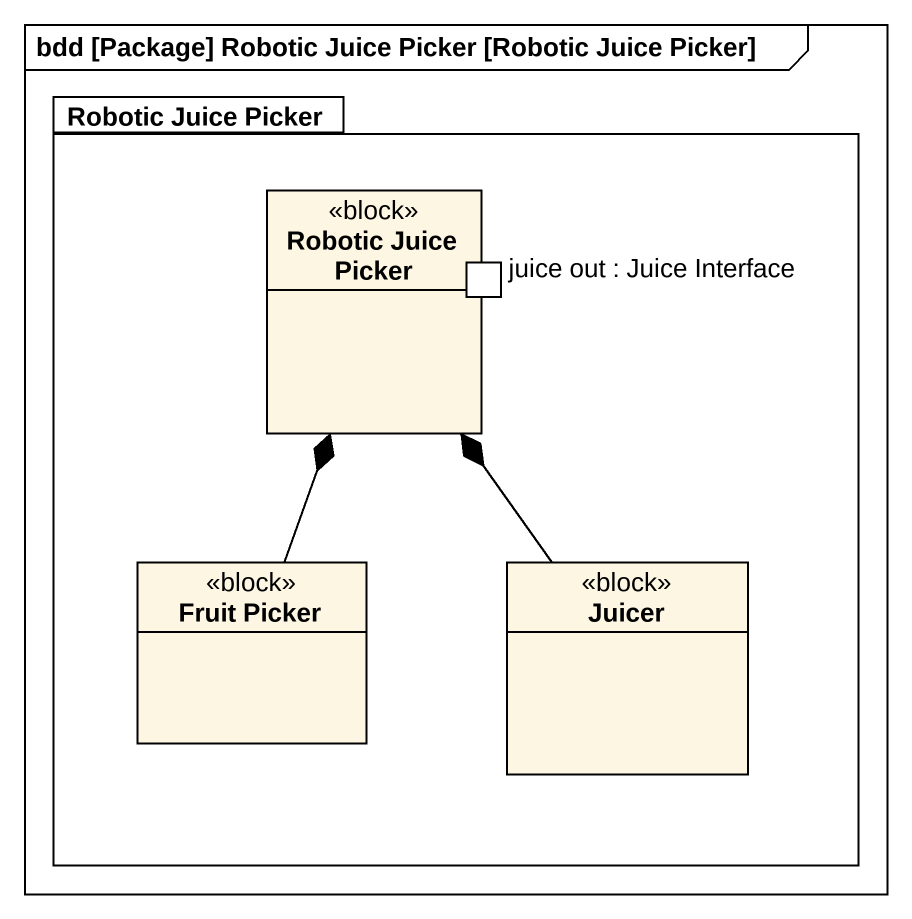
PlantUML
@startuml
mainframe bdd [Package] Robotic Juice Picker [Robotic Juice Picker]
allowmixing
hide circle
hide empty members
package "Robotic Juice Picker" as Robotic_Juice_Picker {
  rectangle "Robotic Juice Picker" as Robotic_Juice_Picker_2 <<block>> {
    port "juice out : Juice Interface" as juice_out <<ProxyPort>>
  }
  class "Fruit Picker" as Fruit_Picker <<block>>
  class Juicer <<block>>
}
Fruit_Picker -up-* Robotic_Juice_Picker_2
Juicer -up-* Robotic_Juice_Picker_2
@enduml
